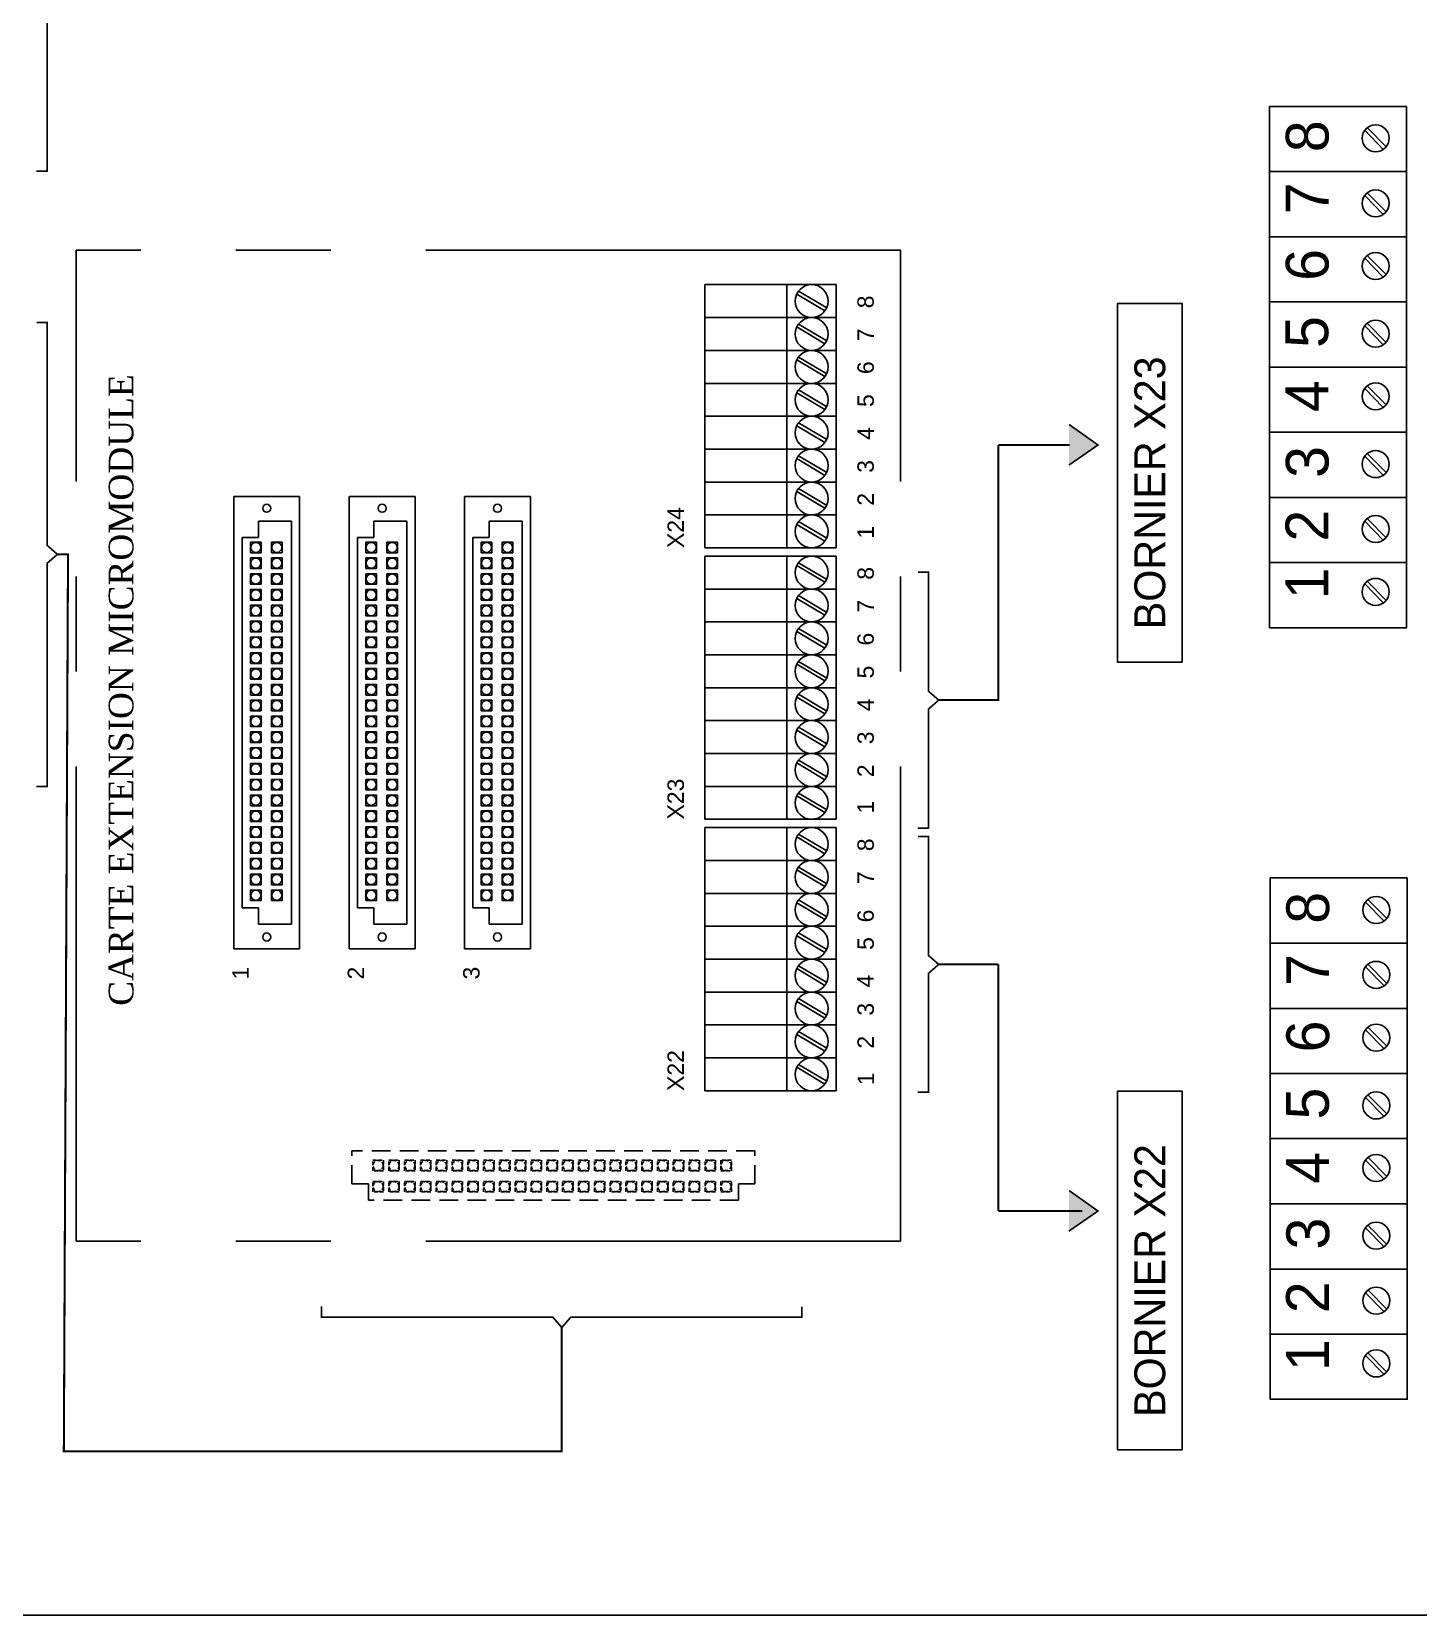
# Model space of a CAD drawing. Header units: millimetres. Extents: x 1942 to 3722, y 1044 to 1602.
# Drawn here: x 2490.6 to 2583.4, y 1335.3 to 1441.2 of the extents above; entities that cross this region are included whole.
import ezdxf

# ---------------------------------------------------------------- set-up
doc = ezdxf.new("R2010")
doc.units = ezdxf.units.MM
doc.linetypes.add('AXES', pattern=[50.8, 31.75, -6.35, 6.35, -6.35])
doc.linetypes.add('DISCONTINU2', pattern=[0.375, 0.25, -0.125])

# ---------------------------------------------------------------- blocks, each defined once
blk = doc.blocks.new('A$C3DC32800')
at = {"linetype": 'AXES'}
for p, q in [((-55.13, 0), (-55.13, 66.26)), ((0, 66.26), (-55.13, 66.26)), ((0, 0), (0, 66.26)), ((0, 0), (-55.13, 0))]:
    blk.add_line(p, q, dxfattribs=at)
for p, q in [((-13.09, 50.76), (-13.09, 63.96)), ((-4.29, 63.96), (-13.09, 63.96)), ((-7.59, 63.96), (-7.59, 46.36)), ((-4.29, 63.96), (-4.29, 46.36)), ((-6.93, 63.33), (-5.05, 62.21)), ((-6.82, 63.52), (-4.93, 62.4)), ((-4.29, 61.76), (-13.09, 61.76)), ((-6.93, 61.13), (-5.05, 60.01)), ((-6.82, 61.32), (-4.93, 60.2)), ((-4.29, 59.56), (-13.09, 59.56)), ((-6.93, 58.93), (-5.05, 57.81)), ((-6.82, 59.12), (-4.93, 58)), ((-4.29, 57.36), (-13.09, 57.36)), ((-6.93, 56.73), (-5.05, 55.61)), ((-6.82, 56.92), (-4.93, 55.8)), ((-4.29, 55.16), (-13.09, 55.16)), ((-6.93, 54.53), (-5.05, 53.41)), ((-6.82, 54.72), (-4.93, 53.6)), ((-4.29, 52.96), (-13.09, 52.96)), ((-6.93, 52.33), (-5.05, 51.21)), ((-6.82, 52.52), (-4.93, 51.4)), ((-44.58, 19.55), (-44.58, 49.8)), ((-44.58, 49.8), (-40.18, 49.8)), ((-40.18, 19.55), (-40.18, 49.8)), ((-36.86, 19.55), (-36.86, 49.8)), ((-36.86, 49.8), (-32.46, 49.8)), ((-32.46, 19.55), (-32.46, 49.8)), ((-29.15, 19.55), (-29.15, 49.8)), ((-29.15, 49.8), (-24.75, 49.8)), ((-24.75, 19.55), (-24.75, 49.8)), ((-13.09, 50.76), (-13.09, 46.36)), ((-4.29, 50.76), (-13.09, 50.76)), ((-6.93, 50.13), (-5.05, 49.01)), ((-6.82, 50.32), (-4.93, 49.2)), ((-42.93, 48.15), (-40.73, 48.15)), ((-42.93, 48.15), (-42.93, 47.05)), ((-40.73, 21.2), (-40.73, 48.15)), ((-35.21, 48.15), (-33.01, 48.15)), ((-35.21, 48.15), (-35.21, 47.05)), ((-33.01, 21.2), (-33.01, 48.15)), ((-27.5, 48.15), (-27.5, 47.05)), ((-27.5, 48.15), (-25.3, 48.15)), ((-25.3, 21.2), (-25.3, 48.15)), ((-4.29, 48.56), (-13.09, 48.56)), ((-6.93, 47.93), (-5.05, 46.81)), ((-6.82, 48.12), (-4.93, 47)), ((-44.03, 22.3), (-44.03, 47.05)), ((-44.03, 47.05), (-42.93, 47.05)), ((-36.31, 22.3), (-36.31, 47.05)), ((-36.31, 47.05), (-35.21, 47.05)), ((-28.6, 22.3), (-28.6, 47.05)), ((-28.6, 47.05), (-27.5, 47.05)), ((-4.29, 46.36), (-13.09, 46.36)), ((-13.09, 32.61), (-13.09, 45.81)), ((-4.29, 45.81), (-13.09, 45.81)), ((-7.59, 45.81), (-7.59, 28.21)), ((-4.29, 45.81), (-4.29, 28.21)), ((-6.93, 45.18), (-5.05, 44.06)), ((-6.82, 45.37), (-4.93, 44.25)), ((-4.29, 43.61), (-13.09, 43.61)), ((-6.93, 42.98), (-5.05, 41.86)), ((-6.82, 43.17), (-4.93, 42.05)), ((-4.29, 41.41), (-13.09, 41.41)), ((-6.93, 40.78), (-5.05, 39.66)), ((-6.82, 40.97), (-4.93, 39.85)), ((-4.29, 39.21), (-13.09, 39.21)), ((-6.93, 38.58), (-5.05, 37.46)), ((-6.82, 38.77), (-4.93, 37.65)), ((-4.29, 37.01), (-13.09, 37.01)), ((-6.93, 36.38), (-5.05, 35.26)), ((-6.82, 36.57), (-4.93, 35.45)), ((-4.29, 34.81), (-13.09, 34.81)), ((-6.93, 34.18), (-5.05, 33.06)), ((-6.82, 34.37), (-4.93, 33.25)), ((-13.09, 32.61), (-13.09, 28.21)), ((-4.29, 32.61), (-13.09, 32.61)), ((-6.93, 31.98), (-5.05, 30.86)), ((-6.82, 32.17), (-4.93, 31.05)), ((-4.29, 30.41), (-13.09, 30.41)), ((-6.93, 29.78), (-5.05, 28.66)), ((-6.82, 29.97), (-4.93, 28.85)), ((-4.29, 28.21), (-13.09, 28.21)), ((-13.09, 14.46), (-13.09, 27.66)), ((-4.29, 27.66), (-13.09, 27.66)), ((-7.59, 27.66), (-7.59, 10.06)), ((-4.29, 27.66), (-4.29, 10.06)), ((-6.93, 27.03), (-5.05, 25.91)), ((-6.82, 27.22), (-4.93, 26.1)), ((-4.29, 25.46), (-13.09, 25.46)), ((-6.93, 24.83), (-5.05, 23.71)), ((-6.82, 25.02), (-4.93, 23.9)), ((-44.03, 22.3), (-42.93, 22.3)), ((-42.93, 21.2), (-42.93, 22.3)), ((-36.31, 22.3), (-35.21, 22.3)), ((-35.21, 21.2), (-35.21, 22.3)), ((-28.6, 22.3), (-27.5, 22.3)), ((-27.5, 21.2), (-27.5, 22.3)), ((-4.29, 23.26), (-13.09, 23.26)), ((-6.93, 22.63), (-5.05, 21.51)), ((-6.82, 22.82), (-4.93, 21.7)), ((-42.93, 21.2), (-40.73, 21.2)), ((-35.21, 21.2), (-33.01, 21.2)), ((-27.5, 21.2), (-25.3, 21.2)), ((-4.29, 21.06), (-13.09, 21.06)), ((-6.93, 20.43), (-5.05, 19.31)), ((-6.82, 20.62), (-4.93, 19.5)), ((-44.58, 19.55), (-40.18, 19.55)), ((-36.86, 19.55), (-32.46, 19.55)), ((-29.15, 19.55), (-24.75, 19.55)), ((-4.29, 18.86), (-13.09, 18.86)), ((-6.93, 18.23), (-5.05, 17.11)), ((-6.82, 18.42), (-4.93, 17.3)), ((-4.29, 16.66), (-13.09, 16.66)), ((-6.93, 16.03), (-5.05, 14.91)), ((-6.82, 16.22), (-4.93, 15.1)), ((-4.29, 14.46), (-13.09, 14.46)), ((-13.09, 14.46), (-13.09, 10.06)), ((-6.93, 13.83), (-5.05, 12.71)), ((-6.82, 14.02), (-4.93, 12.9)), ((-4.29, 12.26), (-13.09, 12.26)), ((-6.82, 11.82), (-4.93, 10.7)), ((-6.93, 11.63), (-5.05, 10.51)), ((-4.29, 10.06), (-13.09, 10.06))]:
    blk.add_line(p, q)
at = {"linetype": 'DISCONTINU2', "ltscale": 5}
for p, q in [((-9.73, 6.04), (-36.68, 6.04)), ((-36.68, 3.84), (-36.68, 6.04)), ((-9.73, 3.84), (-9.73, 6.04)), ((-36.68, 3.84), (-35.58, 3.84)), ((-35.58, 2.74), (-35.58, 3.84)), ((-10.83, 2.74), (-10.83, 3.84)), ((-9.73, 3.84), (-10.83, 3.84)), ((-10.83, 2.74), (-35.58, 2.74))]:
    blk.add_line(p, q, dxfattribs=at)
for points in [[(-43.46, 46.74), (-42.76, 46.74), (-42.76, 46.04), (-43.46, 46.04)], [(-42.06, 46.74), (-41.36, 46.74), (-41.36, 46.04), (-42.06, 46.04)], [(-35.75, 46.74), (-35.05, 46.74), (-35.05, 46.04), (-35.75, 46.04)], [(-34.34, 46.74), (-33.64, 46.74), (-33.64, 46.04), (-34.34, 46.04)], [(-28.03, 46.74), (-27.33, 46.74), (-27.33, 46.04), (-28.03, 46.04)], [(-26.63, 46.74), (-25.93, 46.74), (-25.93, 46.04), (-26.63, 46.04)], [(-43.46, 45.69), (-42.76, 45.69), (-42.76, 44.98), (-43.46, 44.98)], [(-42.06, 45.69), (-41.36, 45.69), (-41.36, 44.98), (-42.06, 44.98)], [(-35.75, 45.69), (-35.05, 45.69), (-35.05, 44.98), (-35.75, 44.98)], [(-34.34, 45.69), (-33.64, 45.69), (-33.64, 44.98), (-34.34, 44.98)], [(-28.03, 45.69), (-27.33, 45.69), (-27.33, 44.98), (-28.03, 44.98)], [(-26.63, 45.69), (-25.93, 45.69), (-25.93, 44.98), (-26.63, 44.98)], [(-43.46, 44.63), (-42.76, 44.63), (-42.76, 43.93), (-43.46, 43.93)], [(-42.06, 44.63), (-41.36, 44.63), (-41.36, 43.93), (-42.06, 43.93)], [(-35.75, 44.63), (-35.05, 44.63), (-35.05, 43.93), (-35.75, 43.93)], [(-34.34, 44.63), (-33.64, 44.63), (-33.64, 43.93), (-34.34, 43.93)], [(-28.03, 44.63), (-27.33, 44.63), (-27.33, 43.93), (-28.03, 43.93)], [(-26.63, 44.63), (-25.93, 44.63), (-25.93, 43.93), (-26.63, 43.93)], [(-43.46, 43.57), (-42.76, 43.57), (-42.76, 42.87), (-43.46, 42.87)], [(-42.06, 43.57), (-41.36, 43.57), (-41.36, 42.87), (-42.06, 42.87)], [(-35.75, 43.57), (-35.05, 43.57), (-35.05, 42.87), (-35.75, 42.87)], [(-34.34, 43.57), (-33.64, 43.57), (-33.64, 42.87), (-34.34, 42.87)], [(-28.03, 43.57), (-27.33, 43.57), (-27.33, 42.87), (-28.03, 42.87)], [(-26.63, 43.57), (-25.93, 43.57), (-25.93, 42.87), (-26.63, 42.87)], [(-43.46, 42.52), (-42.76, 42.52), (-42.76, 41.81), (-43.46, 41.81)], [(-42.06, 42.52), (-41.36, 42.52), (-41.36, 41.81), (-42.06, 41.81)], [(-35.75, 42.52), (-35.05, 42.52), (-35.05, 41.81), (-35.75, 41.81)], [(-34.34, 42.52), (-33.64, 42.52), (-33.64, 41.81), (-34.34, 41.81)], [(-28.03, 42.52), (-27.33, 42.52), (-27.33, 41.81), (-28.03, 41.81)], [(-26.63, 42.52), (-25.93, 42.52), (-25.93, 41.81), (-26.63, 41.81)], [(-43.46, 41.46), (-42.76, 41.46), (-42.76, 40.75), (-43.46, 40.75)], [(-42.06, 41.46), (-41.36, 41.46), (-41.36, 40.75), (-42.06, 40.75)], [(-35.75, 41.46), (-35.05, 41.46), (-35.05, 40.75), (-35.75, 40.75)], [(-34.34, 41.46), (-33.64, 41.46), (-33.64, 40.75), (-34.34, 40.75)], [(-28.03, 41.46), (-27.33, 41.46), (-27.33, 40.75), (-28.03, 40.75)], [(-26.63, 41.46), (-25.93, 41.46), (-25.93, 40.75), (-26.63, 40.75)], [(-43.46, 40.4), (-42.76, 40.4), (-42.76, 39.7), (-43.46, 39.7)], [(-42.06, 40.4), (-41.36, 40.4), (-41.36, 39.7), (-42.06, 39.7)], [(-35.75, 40.4), (-35.05, 40.4), (-35.05, 39.7), (-35.75, 39.7)], [(-34.34, 40.4), (-33.64, 40.4), (-33.64, 39.7), (-34.34, 39.7)], [(-28.03, 40.4), (-27.33, 40.4), (-27.33, 39.7), (-28.03, 39.7)], [(-26.63, 40.4), (-25.93, 40.4), (-25.93, 39.7), (-26.63, 39.7)], [(-43.46, 39.34), (-42.76, 39.34), (-42.76, 38.64), (-43.46, 38.64)], [(-42.06, 39.34), (-41.36, 39.34), (-41.36, 38.64), (-42.06, 38.64)], [(-35.75, 39.34), (-35.05, 39.34), (-35.05, 38.64), (-35.75, 38.64)], [(-34.34, 39.34), (-33.64, 39.34), (-33.64, 38.64), (-34.34, 38.64)], [(-28.03, 39.34), (-27.33, 39.34), (-27.33, 38.64), (-28.03, 38.64)], [(-26.63, 39.34), (-25.93, 39.34), (-25.93, 38.64), (-26.63, 38.64)], [(-43.46, 38.29), (-42.76, 38.29), (-42.76, 37.58), (-43.46, 37.58)], [(-42.06, 38.29), (-41.36, 38.29), (-41.36, 37.58), (-42.06, 37.58)], [(-35.75, 38.29), (-35.05, 38.29), (-35.05, 37.58), (-35.75, 37.58)], [(-34.34, 38.29), (-33.64, 38.29), (-33.64, 37.58), (-34.34, 37.58)], [(-28.03, 38.29), (-27.33, 38.29), (-27.33, 37.58), (-28.03, 37.58)], [(-26.63, 38.29), (-25.93, 38.29), (-25.93, 37.58), (-26.63, 37.58)], [(-43.46, 37.23), (-42.76, 37.23), (-42.76, 36.52), (-43.46, 36.52)], [(-42.06, 37.23), (-41.36, 37.23), (-41.36, 36.52), (-42.06, 36.52)], [(-35.75, 37.23), (-35.05, 37.23), (-35.05, 36.52), (-35.75, 36.52)], [(-34.34, 37.23), (-33.64, 37.23), (-33.64, 36.52), (-34.34, 36.52)], [(-28.03, 37.23), (-27.33, 37.23), (-27.33, 36.52), (-28.03, 36.52)], [(-26.63, 37.23), (-25.93, 37.23), (-25.93, 36.52), (-26.63, 36.52)], [(-43.46, 36.17), (-42.76, 36.17), (-42.76, 35.47), (-43.46, 35.47)], [(-42.06, 36.17), (-41.36, 36.17), (-41.36, 35.47), (-42.06, 35.47)], [(-35.75, 36.17), (-35.05, 36.17), (-35.05, 35.47), (-35.75, 35.47)], [(-34.34, 36.17), (-33.64, 36.17), (-33.64, 35.47), (-34.34, 35.47)], [(-28.03, 36.17), (-27.33, 36.17), (-27.33, 35.47), (-28.03, 35.47)], [(-26.63, 36.17), (-25.93, 36.17), (-25.93, 35.47), (-26.63, 35.47)], [(-43.46, 35.11), (-42.76, 35.11), (-42.76, 34.41), (-43.46, 34.41)], [(-42.06, 35.11), (-41.36, 35.11), (-41.36, 34.41), (-42.06, 34.41)], [(-35.75, 35.11), (-35.05, 35.11), (-35.05, 34.41), (-35.75, 34.41)], [(-34.34, 35.11), (-33.64, 35.11), (-33.64, 34.41), (-34.34, 34.41)], [(-28.03, 35.11), (-27.33, 35.11), (-27.33, 34.41), (-28.03, 34.41)], [(-26.63, 35.11), (-25.93, 35.11), (-25.93, 34.41), (-26.63, 34.41)], [(-43.46, 34.06), (-42.76, 34.06), (-42.76, 33.35), (-43.46, 33.35)], [(-42.06, 34.06), (-41.36, 34.06), (-41.36, 33.35), (-42.06, 33.35)], [(-35.75, 34.06), (-35.05, 34.06), (-35.05, 33.35), (-35.75, 33.35)], [(-34.34, 34.06), (-33.64, 34.06), (-33.64, 33.35), (-34.34, 33.35)], [(-28.03, 34.06), (-27.33, 34.06), (-27.33, 33.35), (-28.03, 33.35)], [(-26.63, 34.06), (-25.93, 34.06), (-25.93, 33.35), (-26.63, 33.35)], [(-43.46, 33), (-42.76, 33), (-42.76, 32.3), (-43.46, 32.3)], [(-42.06, 33), (-41.36, 33), (-41.36, 32.3), (-42.06, 32.3)], [(-35.75, 33), (-35.05, 33), (-35.05, 32.3), (-35.75, 32.3)], [(-34.34, 33), (-33.64, 33), (-33.64, 32.3), (-34.34, 32.3)], [(-28.03, 33), (-27.33, 33), (-27.33, 32.3), (-28.03, 32.3)], [(-26.63, 33), (-25.93, 33), (-25.93, 32.3), (-26.63, 32.3)], [(-43.46, 31.94), (-42.76, 31.94), (-42.76, 31.24), (-43.46, 31.24)], [(-42.06, 31.94), (-41.36, 31.94), (-41.36, 31.24), (-42.06, 31.24)], [(-35.75, 31.94), (-35.05, 31.94), (-35.05, 31.24), (-35.75, 31.24)], [(-34.34, 31.94), (-33.64, 31.94), (-33.64, 31.24), (-34.34, 31.24)], [(-28.03, 31.94), (-27.33, 31.94), (-27.33, 31.24), (-28.03, 31.24)], [(-26.63, 31.94), (-25.93, 31.94), (-25.93, 31.24), (-26.63, 31.24)], [(-43.46, 30.88), (-42.76, 30.88), (-42.76, 30.18), (-43.46, 30.18)], [(-42.06, 30.88), (-41.36, 30.88), (-41.36, 30.18), (-42.06, 30.18)], [(-35.75, 30.88), (-35.05, 30.88), (-35.05, 30.18), (-35.75, 30.18)], [(-34.34, 30.88), (-33.64, 30.88), (-33.64, 30.18), (-34.34, 30.18)], [(-28.03, 30.88), (-27.33, 30.88), (-27.33, 30.18), (-28.03, 30.18)], [(-26.63, 30.88), (-25.93, 30.88), (-25.93, 30.18), (-26.63, 30.18)], [(-43.46, 29.83), (-42.76, 29.83), (-42.76, 29.12), (-43.46, 29.12)], [(-42.06, 29.83), (-41.36, 29.83), (-41.36, 29.12), (-42.06, 29.12)], [(-35.75, 29.83), (-35.05, 29.83), (-35.05, 29.12), (-35.75, 29.12)], [(-34.34, 29.83), (-33.64, 29.83), (-33.64, 29.12), (-34.34, 29.12)], [(-28.03, 29.83), (-27.33, 29.83), (-27.33, 29.12), (-28.03, 29.12)], [(-26.63, 29.83), (-25.93, 29.83), (-25.93, 29.12), (-26.63, 29.12)], [(-43.46, 28.77), (-42.76, 28.77), (-42.76, 28.07), (-43.46, 28.07)], [(-42.06, 28.77), (-41.36, 28.77), (-41.36, 28.07), (-42.06, 28.07)], [(-35.75, 28.77), (-35.05, 28.77), (-35.05, 28.07), (-35.75, 28.07)], [(-34.34, 28.77), (-33.64, 28.77), (-33.64, 28.07), (-34.34, 28.07)], [(-28.03, 28.77), (-27.33, 28.77), (-27.33, 28.07), (-28.03, 28.07)], [(-26.63, 28.77), (-25.93, 28.77), (-25.93, 28.07), (-26.63, 28.07)], [(-43.46, 27.71), (-42.76, 27.71), (-42.76, 27.01), (-43.46, 27.01)], [(-42.06, 27.71), (-41.36, 27.71), (-41.36, 27.01), (-42.06, 27.01)], [(-35.75, 27.71), (-35.05, 27.71), (-35.05, 27.01), (-35.75, 27.01)], [(-34.34, 27.71), (-33.64, 27.71), (-33.64, 27.01), (-34.34, 27.01)], [(-28.03, 27.71), (-27.33, 27.71), (-27.33, 27.01), (-28.03, 27.01)], [(-26.63, 27.71), (-25.93, 27.71), (-25.93, 27.01), (-26.63, 27.01)], [(-43.46, 26.65), (-42.76, 26.65), (-42.76, 25.95), (-43.46, 25.95)], [(-42.06, 26.65), (-41.36, 26.65), (-41.36, 25.95), (-42.06, 25.95)], [(-35.75, 26.65), (-35.05, 26.65), (-35.05, 25.95), (-35.75, 25.95)], [(-34.34, 26.65), (-33.64, 26.65), (-33.64, 25.95), (-34.34, 25.95)], [(-28.03, 26.65), (-27.33, 26.65), (-27.33, 25.95), (-28.03, 25.95)], [(-26.63, 26.65), (-25.93, 26.65), (-25.93, 25.95), (-26.63, 25.95)], [(-43.46, 25.6), (-42.76, 25.6), (-42.76, 24.89), (-43.46, 24.89)], [(-42.06, 25.6), (-41.36, 25.6), (-41.36, 24.89), (-42.06, 24.89)], [(-35.75, 25.6), (-35.05, 25.6), (-35.05, 24.89), (-35.75, 24.89)], [(-34.34, 25.6), (-33.64, 25.6), (-33.64, 24.89), (-34.34, 24.89)], [(-28.03, 25.6), (-27.33, 25.6), (-27.33, 24.89), (-28.03, 24.89)], [(-26.63, 25.6), (-25.93, 25.6), (-25.93, 24.89), (-26.63, 24.89)], [(-43.46, 24.54), (-42.76, 24.54), (-42.76, 23.84), (-43.46, 23.84)], [(-42.06, 24.54), (-41.36, 24.54), (-41.36, 23.84), (-42.06, 23.84)], [(-35.75, 24.54), (-35.05, 24.54), (-35.05, 23.84), (-35.75, 23.84)], [(-34.34, 24.54), (-33.64, 24.54), (-33.64, 23.84), (-34.34, 23.84)], [(-28.03, 24.54), (-27.33, 24.54), (-27.33, 23.84), (-28.03, 23.84)], [(-26.63, 24.54), (-25.93, 24.54), (-25.93, 23.84), (-26.63, 23.84)], [(-43.46, 22.78), (-42.76, 22.78), (-42.76, 23.48), (-43.46, 23.48)], [(-42.06, 22.78), (-41.36, 22.78), (-41.36, 23.48), (-42.06, 23.48)], [(-35.75, 22.78), (-35.05, 22.78), (-35.05, 23.48), (-35.75, 23.48)], [(-34.34, 22.78), (-33.64, 22.78), (-33.64, 23.48), (-34.34, 23.48)], [(-28.03, 22.78), (-27.33, 22.78), (-27.33, 23.48), (-28.03, 23.48)], [(-26.63, 22.78), (-25.93, 22.78), (-25.93, 23.48), (-26.63, 23.48)]]:
    blk.add_lwpolyline(points, close=True)
at = {"linetype": 'DISCONTINU2'}
for points in [[(-35.28, 4.71), (-35.28, 5.41), (-34.57, 5.41), (-34.57, 4.71)], [(-34.22, 4.71), (-34.22, 5.41), (-33.52, 5.41), (-33.52, 4.71)], [(-33.16, 4.71), (-33.16, 5.41), (-32.46, 5.41), (-32.46, 4.71)], [(-32.1, 4.71), (-32.1, 5.41), (-31.4, 5.41), (-31.4, 4.71)], [(-31.05, 4.71), (-31.05, 5.41), (-30.34, 5.41), (-30.34, 4.71)], [(-29.99, 4.71), (-29.99, 5.41), (-29.29, 5.41), (-29.29, 4.71)], [(-28.93, 4.71), (-28.93, 5.41), (-28.23, 5.41), (-28.23, 4.71)], [(-27.88, 4.71), (-27.88, 5.41), (-27.17, 5.41), (-27.17, 4.71)], [(-26.82, 4.71), (-26.82, 5.41), (-26.11, 5.41), (-26.11, 4.71)], [(-25.76, 4.71), (-25.76, 5.41), (-25.06, 5.41), (-25.06, 4.71)], [(-24.7, 4.71), (-24.7, 5.41), (-24, 5.41), (-24, 4.71)], [(-23.65, 4.71), (-23.65, 5.41), (-22.94, 5.41), (-22.94, 4.71)], [(-22.59, 4.71), (-22.59, 5.41), (-21.89, 5.41), (-21.89, 4.71)], [(-21.53, 4.71), (-21.53, 5.41), (-20.83, 5.41), (-20.83, 4.71)], [(-20.47, 4.71), (-20.47, 5.41), (-19.77, 5.41), (-19.77, 4.71)], [(-19.42, 4.71), (-19.42, 5.41), (-18.71, 5.41), (-18.71, 4.71)], [(-18.36, 4.71), (-18.36, 5.41), (-17.66, 5.41), (-17.66, 4.71)], [(-17.3, 4.71), (-17.3, 5.41), (-16.6, 5.41), (-16.6, 4.71)], [(-16.24, 4.71), (-16.24, 5.41), (-15.54, 5.41), (-15.54, 4.71)], [(-15.19, 4.71), (-15.19, 5.41), (-14.48, 5.41), (-14.48, 4.71)], [(-14.13, 4.71), (-14.13, 5.41), (-13.43, 5.41), (-13.43, 4.71)], [(-13.07, 4.71), (-13.07, 5.41), (-12.37, 5.41), (-12.37, 4.71)], [(-11.31, 4.71), (-11.31, 5.41), (-12.02, 5.41), (-12.02, 4.71)], [(-35.28, 3.3), (-35.28, 4), (-34.57, 4), (-34.57, 3.3)], [(-34.22, 3.3), (-34.22, 4), (-33.52, 4), (-33.52, 3.3)], [(-33.16, 3.3), (-33.16, 4), (-32.46, 4), (-32.46, 3.3)], [(-32.1, 3.3), (-32.1, 4), (-31.4, 4), (-31.4, 3.3)], [(-31.05, 3.3), (-31.05, 4), (-30.34, 4), (-30.34, 3.3)], [(-29.99, 3.3), (-29.99, 4), (-29.29, 4), (-29.29, 3.3)], [(-28.93, 3.3), (-28.93, 4), (-28.23, 4), (-28.23, 3.3)], [(-27.88, 3.3), (-27.88, 4), (-27.17, 4), (-27.17, 3.3)], [(-26.82, 3.3), (-26.82, 4), (-26.11, 4), (-26.11, 3.3)], [(-25.76, 3.3), (-25.76, 4), (-25.06, 4), (-25.06, 3.3)], [(-24.7, 3.3), (-24.7, 4), (-24, 4), (-24, 3.3)], [(-23.65, 3.3), (-23.65, 4), (-22.94, 4), (-22.94, 3.3)], [(-22.59, 3.3), (-22.59, 4), (-21.89, 4), (-21.89, 3.3)], [(-21.53, 3.3), (-21.53, 4), (-20.83, 4), (-20.83, 3.3)], [(-20.47, 3.3), (-20.47, 4), (-19.77, 4), (-19.77, 3.3)], [(-19.42, 3.3), (-19.42, 4), (-18.71, 4), (-18.71, 3.3)], [(-18.36, 3.3), (-18.36, 4), (-17.66, 4), (-17.66, 3.3)], [(-17.3, 3.3), (-17.3, 4), (-16.6, 4), (-16.6, 3.3)], [(-16.24, 3.3), (-16.24, 4), (-15.54, 4), (-15.54, 3.3)], [(-15.19, 3.3), (-15.19, 4), (-14.48, 4), (-14.48, 3.3)], [(-14.13, 3.3), (-14.13, 4), (-13.43, 4), (-13.43, 3.3)], [(-13.07, 3.3), (-13.07, 4), (-12.37, 4), (-12.37, 3.3)], [(-11.31, 3.3), (-11.31, 4), (-12.02, 4), (-12.02, 3.3)]]:
    blk.add_lwpolyline(points, close=True, dxfattribs=at)
for centre, radius in [((-5.94, 62.86), 1.1), ((-5.94, 60.66), 1.1), ((-5.94, 58.46), 1.1), ((-5.94, 56.26), 1.1), ((-5.94, 54.06), 1.1), ((-5.94, 51.86), 1.1), ((-5.94, 49.66), 1.1), ((-42.38, 49.01), 0.271), ((-34.66, 49.01), 0.271), ((-26.95, 49.01), 0.271), ((-5.94, 47.46), 1.1), ((-43.11, 46.39), 0.337), ((-41.71, 46.39), 0.337), ((-35.4, 46.39), 0.337), ((-33.99, 46.39), 0.337), ((-27.68, 46.39), 0.337), ((-26.28, 46.39), 0.337), ((-43.11, 45.34), 0.337), ((-41.71, 45.34), 0.337), ((-35.4, 45.34), 0.337), ((-33.99, 45.34), 0.337), ((-27.68, 45.34), 0.337), ((-26.28, 45.34), 0.337), ((-5.94, 44.71), 1.1), ((-43.11, 44.28), 0.337), ((-41.71, 44.28), 0.337), ((-35.4, 44.28), 0.337), ((-33.99, 44.28), 0.337), ((-27.68, 44.28), 0.337), ((-26.28, 44.28), 0.337), ((-43.11, 43.22), 0.337), ((-41.71, 43.22), 0.337), ((-35.4, 43.22), 0.337), ((-33.99, 43.22), 0.337), ((-27.68, 43.22), 0.337), ((-26.28, 43.22), 0.337), ((-5.94, 42.51), 1.1), ((-43.11, 42.16), 0.337), ((-41.71, 42.16), 0.337), ((-35.4, 42.16), 0.337), ((-33.99, 42.16), 0.337), ((-27.68, 42.16), 0.337), ((-26.28, 42.16), 0.337), ((-43.11, 41.11), 0.337), ((-41.71, 41.11), 0.337), ((-35.4, 41.11), 0.337), ((-33.99, 41.11), 0.337), ((-27.68, 41.11), 0.337), ((-26.28, 41.11), 0.337), ((-5.94, 40.31), 1.1), ((-43.11, 40.05), 0.337), ((-41.71, 40.05), 0.337), ((-35.4, 40.05), 0.337), ((-33.99, 40.05), 0.337), ((-27.68, 40.05), 0.337), ((-26.28, 40.05), 0.337), ((-43.11, 38.99), 0.337), ((-41.71, 38.99), 0.337), ((-35.4, 38.99), 0.337), ((-33.99, 38.99), 0.337), ((-27.68, 38.99), 0.337), ((-26.28, 38.99), 0.337), ((-5.94, 38.11), 1.1), ((-43.11, 37.93), 0.337), ((-41.71, 37.93), 0.337), ((-35.4, 37.93), 0.337), ((-33.99, 37.93), 0.337), ((-27.68, 37.93), 0.337), ((-26.28, 37.93), 0.337), ((-43.11, 36.88), 0.337), ((-41.71, 36.88), 0.337), ((-35.4, 36.88), 0.337), ((-33.99, 36.88), 0.337), ((-27.68, 36.88), 0.337), ((-26.28, 36.88), 0.337), ((-43.11, 35.82), 0.337), ((-41.71, 35.82), 0.337), ((-35.4, 35.82), 0.337), ((-33.99, 35.82), 0.337), ((-27.68, 35.82), 0.337), ((-26.28, 35.82), 0.337), ((-5.94, 35.91), 1.1), ((-43.11, 34.76), 0.337), ((-41.71, 34.76), 0.337), ((-35.4, 34.76), 0.337), ((-33.99, 34.76), 0.337), ((-27.68, 34.76), 0.337), ((-26.28, 34.76), 0.337), ((-43.11, 33.7), 0.337), ((-41.71, 33.7), 0.337), ((-35.4, 33.7), 0.337), ((-33.99, 33.7), 0.337), ((-27.68, 33.7), 0.337), ((-26.28, 33.7), 0.337), ((-5.94, 33.71), 1.1), ((-43.11, 32.65), 0.337), ((-41.71, 32.65), 0.337), ((-35.4, 32.65), 0.337), ((-33.99, 32.65), 0.337), ((-27.68, 32.65), 0.337), ((-26.28, 32.65), 0.337), ((-43.11, 31.59), 0.337), ((-41.71, 31.59), 0.337), ((-35.4, 31.59), 0.337), ((-33.99, 31.59), 0.337), ((-27.68, 31.59), 0.337), ((-26.28, 31.59), 0.337), ((-5.94, 31.51), 1.1), ((-43.11, 30.53), 0.337), ((-41.71, 30.53), 0.337), ((-35.4, 30.53), 0.337), ((-33.99, 30.53), 0.337), ((-27.68, 30.53), 0.337), ((-26.28, 30.53), 0.337), ((-43.11, 29.48), 0.337), ((-41.71, 29.48), 0.337), ((-35.4, 29.48), 0.337), ((-33.99, 29.48), 0.337), ((-27.68, 29.48), 0.337), ((-26.28, 29.48), 0.337), ((-5.94, 29.31), 1.1), ((-43.11, 28.42), 0.337), ((-41.71, 28.42), 0.337), ((-35.4, 28.42), 0.337), ((-33.99, 28.42), 0.337), ((-27.68, 28.42), 0.337), ((-26.28, 28.42), 0.337), ((-43.11, 27.36), 0.337), ((-41.71, 27.36), 0.337), ((-35.4, 27.36), 0.337), ((-33.99, 27.36), 0.337), ((-27.68, 27.36), 0.337), ((-26.28, 27.36), 0.337), ((-5.94, 26.56), 1.1), ((-43.11, 26.3), 0.337), ((-41.71, 26.3), 0.337), ((-35.4, 26.3), 0.337), ((-33.99, 26.3), 0.337), ((-27.68, 26.3), 0.337), ((-26.28, 26.3), 0.337), ((-43.11, 25.25), 0.337), ((-41.71, 25.25), 0.337), ((-35.4, 25.25), 0.337), ((-33.99, 25.25), 0.337), ((-27.68, 25.25), 0.337), ((-26.28, 25.25), 0.337), ((-5.94, 24.36), 1.1), ((-43.11, 24.19), 0.337), ((-41.71, 24.19), 0.337), ((-35.4, 24.19), 0.337), ((-33.99, 24.19), 0.337), ((-27.68, 24.19), 0.337), ((-26.28, 24.19), 0.337), ((-43.11, 23.13), 0.337), ((-41.71, 23.13), 0.337), ((-35.4, 23.13), 0.337), ((-33.99, 23.13), 0.337), ((-27.68, 23.13), 0.337), ((-26.28, 23.13), 0.337), ((-5.94, 22.16), 1.1), ((-42.38, 20.34), 0.271), ((-34.66, 20.34), 0.271), ((-26.95, 20.34), 0.271), ((-5.94, 19.96), 1.1), ((-5.94, 17.76), 1.1), ((-5.94, 15.56), 1.1), ((-5.94, 13.36), 1.1), ((-5.94, 11.16), 1.1)]:
    blk.add_circle(centre, radius)
for centre in [(-34.93, 5.06), (-33.87, 5.06), (-32.81, 5.06), (-31.75, 5.06), (-30.7, 5.06), (-29.64, 5.06), (-28.58, 5.06), (-27.52, 5.06), (-26.47, 5.06), (-25.41, 5.06), (-24.35, 5.06), (-23.29, 5.06), (-22.24, 5.06), (-21.18, 5.06), (-20.12, 5.06), (-19.07, 5.06), (-18.01, 5.06), (-16.95, 5.06), (-15.89, 5.06), (-14.84, 5.06), (-13.78, 5.06), (-12.72, 5.06), (-11.66, 5.06), (-34.93, 3.65), (-33.87, 3.65), (-32.81, 3.65), (-31.75, 3.65), (-30.7, 3.65), (-29.64, 3.65), (-28.58, 3.65), (-27.52, 3.65), (-26.47, 3.65), (-25.41, 3.65), (-24.35, 3.65), (-23.29, 3.65), (-22.24, 3.65), (-21.18, 3.65), (-20.12, 3.65), (-19.07, 3.65), (-18.01, 3.65), (-16.95, 3.65), (-15.89, 3.65), (-14.84, 3.65), (-13.78, 3.65), (-12.72, 3.65), (-11.66, 3.65)]:
    blk.add_circle(centre, 0.337, dxfattribs=at)
at = {"attachment_point": 1, "rotation": 90}
for s, insert, char_height, width in [('{\\fArial|b0|i0|c0|p34;8}', (-2.88, 62.38), 1.1, 19.0187), ('{\\fArial|b0|i0|c0|p34;7}', (-2.88, 60.18), 1.1, 19.0187), ('{\\fArial|b0|i0|c0|p34;6}', (-2.88, 57.98), 1.1, 19.0187), ('{\\fTimes New Roman|b0|i0|c0|p18;CARTE EXTENSION MICROMODULE}', (-52.95, 15.74), 1.65, 62.8276), ('{\\fArial|b0|i0|c0|p34;5}', (-2.88, 55.78), 1.1, 19.0187), ('{\\fArial|b0|i0|c0|p34;4}', (-2.88, 53.58), 1.1, 19.0187), ('{\\fArial|b0|i0|c0|p34;3}', (-2.88, 51.38), 1.1, 19.0187), ('{\\fArial|b0|i0|c0|p34;2}', (-2.88, 49.18), 1.1, 19.0187), ('{\\fArial|b0|i0|c0|p34;X24}', (-15.58, 46.35), 1.1, 19.0187), ('{\\fArial|b0|i0|c0|p34;1}', (-2.88, 46.98), 1.1, 19.0187), ('{\\fArial|b0|i0|c0|p34;8}', (-2.88, 44.23), 1.1, 19.0187), ('{\\fArial|b0|i0|c0|p34;7}', (-2.88, 42.03), 1.1, 19.0187), ('{\\fArial|b0|i0|c0|p34;6}', (-2.88, 39.83), 1.1, 19.0187), ('{\\fArial|b0|i0|c0|p34;5}', (-2.88, 37.63), 1.1, 19.0187), ('{\\fArial|b0|i0|c0|p34;4}', (-2.88, 35.43), 1.1, 19.0187), ('{\\fArial|b0|i0|c0|p34;3}', (-2.88, 33.23), 1.1, 19.0187), ('{\\fArial|b0|i0|c0|p34;2}', (-2.88, 31.03), 1.1, 19.0187), ('{\\fArial|b0|i0|c0|p34;X23}', (-15.58, 28.2), 1.1, 19.0187), ('{\\fArial|b0|i0|c0|p34;1}', (-2.88, 28.6), 1.1, 19.0187), ('{\\fArial|b0|i0|c0|p34;8}', (-2.88, 26.08), 1.1, 19.0187), ('{\\fArial|b0|i0|c0|p34;7}', (-2.88, 23.88), 1.1, 19.0187), ('{\\fArial|b0|i0|c0|p34;6}', (-2.88, 21.32), 1.1, 19.0187), ('{\\fArial|b0|i0|c0|p34;5}', (-2.88, 19.48), 1.1, 19.0187), ('{\\fArial|b0|i0|c0|p34;1}', (-44.68, 17.5), 1.1, 19.0187), ('{\\fArial|b0|i0|c0|p34;2}', (-36.97, 17.5), 1.1, 19.0187), ('{\\fArial|b0|i0|c0|p34;3}', (-29.25, 17.5), 1.1, 19.0187), ('{\\fArial|b0|i0|c0|p34;4}', (-2.9, 16.96), 1.1, 19.0187), ('{\\fArial|b0|i0|c0|p34;3}', (-2.88, 15.08), 1.1, 19.0187), ('{\\fArial|b0|i0|c0|p34;2}', (-2.88, 12.88), 1.1, 19.0187), ('{\\fArial|b0|i0|c0|p34;X22}', (-15.58, 10.05), 1.1, 19.0187), ('{\\fArial|b0|i0|c0|p34;1}', (-2.86, 10.43), 1.1, 19.0187)]:
    blk.add_mtext(s, dxfattribs=dict(at, insert=insert, char_height=char_height, width=width))
blk = doc.blocks.new('A$C60AE2D1C')
for p, q in [((6.36, 33.25), (7.61, 31.98)), ((6.53, 33.43), (7.79, 32.15)), ((6.36, 28.91), (7.61, 27.64)), ((6.53, 29.09), (7.79, 27.81)), ((6.36, 24.71), (7.61, 23.44)), ((6.53, 24.89), (7.79, 23.61)), ((6.36, 20.18), (7.61, 18.91)), ((6.53, 20.36), (7.79, 19.08)), ((6.36, 16), (7.61, 14.72)), ((6.53, 16.18), (7.79, 14.89)), ((6.53, 11.65), (7.79, 10.36)), ((6.36, 11.47), (7.61, 10.2)), ((6.36, 7.13), (7.61, 5.85)), ((6.53, 7.31), (7.79, 6.02)), ((6.36, 2.93), (7.61, 1.65)), ((6.53, 3.11), (7.79, 1.82))]:
    blk.add_line(p, q)
for points in [[(9.16, 34.86), (9.16, 30.5), (0, 30.5), (0, 34.86)], [(9.16, 30.5), (9.16, 26.14), (0, 26.14), (0, 30.5)], [(9.16, 26.14), (9.16, 21.78), (0, 21.78), (0, 26.14)], [(9.16, 21.78), (9.16, 17.43), (0, 17.43), (0, 21.78)], [(9.16, 17.43), (9.16, 13.07), (0, 13.07), (0, 17.43)], [(9.16, 13.07), (9.16, 8.71), (0, 8.71), (0, 13.07)], [(9.16, 8.71), (9.16, 4.36), (0, 4.36), (0, 8.71)], [(9.16, 4.36), (9.16, 0), (0, 0), (0, 4.36)]]:
    blk.add_lwpolyline(points, close=True)
for centre in [(7.09, 32.72), (7.09, 28.38), (7.09, 24.18), (7.09, 19.65), (7.09, 15.47), (7.09, 10.94), (7.09, 6.6), (7.09, 2.4)]:
    blk.add_circle(centre, 0.904)
for s, p in [('8', (3.94, 31.8)), ('7', (3.94, 27.64)), ('6', (3.94, 23.2)), ('5', (3.92, 18.71)), ('4', (3.92, 14.41)), ('3', (3.94, 10.02)), ('2', (3.92, 5.76)), ('1', (3.92, 1.89))]:
    blk.add_text(s, height=2.86, rotation=90).set_placement(p)

msp = doc.modelspace()

# ---------------------------------------------------------------- hatches: boundary and pattern name
for points in [[(2560, 1414.94), (2559.99, 1413.58), (2559.98, 1412.22), (2561.93, 1413.57)], [(2560, 1363.72), (2559.99, 1362.36), (2559.98, 1361), (2561.93, 1362.35)]]:
    msp.add_hatch(color=256).paths.add_polyline_path(points)

# ---------------------------------------------------------------- linework, layer by layer
for p, q in [((2579.77, 1434.61), (2581.01, 1433.33)), ((2579.94, 1434.79), (2581.2, 1433.5)), ((2579.77, 1430.26), (2581.01, 1428.99)), ((2579.94, 1430.44), (2581.2, 1429.16)), ((2579.77, 1426.06), (2581.01, 1424.79)), ((2579.94, 1426.25), (2581.2, 1424.96)), ((2579.77, 1421.54), (2581.01, 1420.26)), ((2579.94, 1421.72), (2581.2, 1420.43)), ((2579.77, 1417.35), (2581.01, 1416.08)), ((2579.94, 1417.53), (2581.2, 1416.25)), ((2579.77, 1412.82), (2581.01, 1411.55)), ((2579.94, 1413), (2581.2, 1411.72)), ((2579.77, 1408.48), (2581.01, 1407.2)), ((2579.94, 1408.66), (2581.2, 1407.37)), ((2579.77, 1404.28), (2581.01, 1403.01)), ((2579.94, 1404.46), (2581.2, 1403.17)), ((2550.59, 1387.96), (2550.59, 1395.91)), ((2549.9, 1387.96), (2550.59, 1387.96)), ((2542.12, 1355.94), (2542.12, 1355.25)), ((2510, 1355.25), (2525.47, 1355.25)), ((2526.07, 1354.56), (2525.47, 1355.25)), ((2526.07, 1354.56), (2526.67, 1355.25)), ((2526.67, 1355.25), (2542.12, 1355.25))]:
    msp.add_line(p, q)
at = {"color": 8}
msp.add_lwpolyline([(2586.31, 1335.32), (2400.74, 1335.32), (2400.74, 1564.35), (2586.31, 1564.35)], close=True, dxfattribs=at)
for points, const_width in [([(2490.96, 1462.89), (2491.65, 1462.89), (2491.65, 1447.99), (2492.34, 1447.39), (2491.65, 1446.79), (2491.65, 1431.87), (2490.93, 1431.87)], 0.11), ([(2490.96, 1421.76), (2491.65, 1421.76), (2491.65, 1406.86), (2492.34, 1406.26), (2491.65, 1405.66), (2491.65, 1390.74), (2490.93, 1390.74)], 0.11), ([(2560, 1414.94), (2561.93, 1413.57), (2559.98, 1412.22)], 0.11), ([(2555.26, 1413.57), (2555.27, 1396.51), (2551.28, 1396.51)], 0.138), ([(2555.26, 1413.57), (2560.03, 1413.57)], 0.138), ([(2492.34, 1406.26), (2493.05, 1406.26), (2492.77, 1346.29), (2526.07, 1346.29), (2526.07, 1354.56)], 0.138), ([(2549.9, 1405.06), (2550.59, 1405.06), (2550.59, 1397.11), (2551.28, 1396.51), (2550.59, 1395.91), (2550.59, 1387.96), (2549.87, 1387.96)], 0.11), ([(2549.9, 1387.4), (2550.59, 1387.4), (2550.59, 1379.44), (2551.28, 1378.84), (2550.59, 1378.24), (2550.59, 1370.29), (2549.87, 1370.29)], 0.11), ([(2551.27, 1378.85), (2555.26, 1378.85)], 0.138), ([(2555.26, 1378.85), (2555.26, 1362.35)], 0.138), ([(2560, 1363.72), (2561.93, 1362.35), (2559.98, 1361)], 0.11), ([(2555.26, 1362.35), (2560.89, 1362.35)], 0.138), ([(2542.12, 1355.94), (2542.12, 1355.25), (2526.67, 1355.25), (2526.07, 1354.56), (2525.47, 1355.25), (2510, 1355.25), (2510, 1355.97)], 0.11)]:
    msp.add_lwpolyline(points, dxfattribs=dict(const_width=const_width))
for points in [[(2582.57, 1436.21), (2582.57, 1431.85), (2573.41, 1431.85), (2573.41, 1436.21)], [(2582.57, 1431.85), (2582.57, 1427.49), (2573.41, 1427.49), (2573.41, 1431.85)], [(2582.57, 1427.49), (2582.57, 1423.14), (2573.41, 1423.14), (2573.41, 1427.49)], [(2567.55, 1399.05), (2563.24, 1399.05), (2563.24, 1423.04), (2567.55, 1423.04)], [(2582.57, 1423.14), (2582.57, 1418.78), (2573.41, 1418.78), (2573.41, 1423.14)], [(2582.57, 1418.78), (2582.57, 1414.42), (2573.41, 1414.42), (2573.41, 1418.78)], [(2582.57, 1414.42), (2582.57, 1410.07), (2573.41, 1410.07), (2573.41, 1414.42)], [(2582.57, 1410.07), (2582.57, 1405.71), (2573.41, 1405.71), (2573.41, 1410.07)], [(2582.57, 1405.71), (2582.57, 1401.35), (2573.41, 1401.35), (2573.41, 1405.71)], [(2567.55, 1346.38), (2563.24, 1346.38), (2563.24, 1370.37), (2567.55, 1370.37)]]:
    msp.add_lwpolyline(points, close=True)
for centre in [(2580.5, 1434.08), (2580.5, 1429.73), (2580.5, 1425.54), (2580.5, 1421.01), (2580.5, 1416.82), (2580.5, 1412.29), (2580.5, 1407.95), (2580.5, 1403.75)]:
    msp.add_circle(centre, 0.904)

# ---------------------------------------------------------------- block references
at = {"color": 0}
for name, p in [('A$C3DC32800', (2548.72, 1360.33)), ('A$C60AE2D1C', (2573.45, 1349.76))]:
    msp.add_blockref(name, p, dxfattribs=at)

# ---------------------------------------------------------------- texts
for s, p in [('8', (2577.35, 1433.15)), ('7', (2577.35, 1428.99)), ('6', (2577.35, 1424.55)), ('5', (2577.33, 1420.06)), ('4', (2577.33, 1415.77)), ('3', (2577.35, 1411.37)), ('2', (2577.33, 1407.11)), ('1', (2577.33, 1403.25))]:
    msp.add_text(s, height=2.86, rotation=90).set_placement(p)
at = {"char_height": 2.0625, "width": 22.6497, "attachment_point": 5, "rotation": 90}
for s, insert in [('BORNIER X23', (2565.41, 1410.37)), ('BORNIER X22', (2565.41, 1357.7))]:
    msp.add_mtext(s, dxfattribs=dict(at, insert=insert))

doc.saveas('drawing.dxf')
